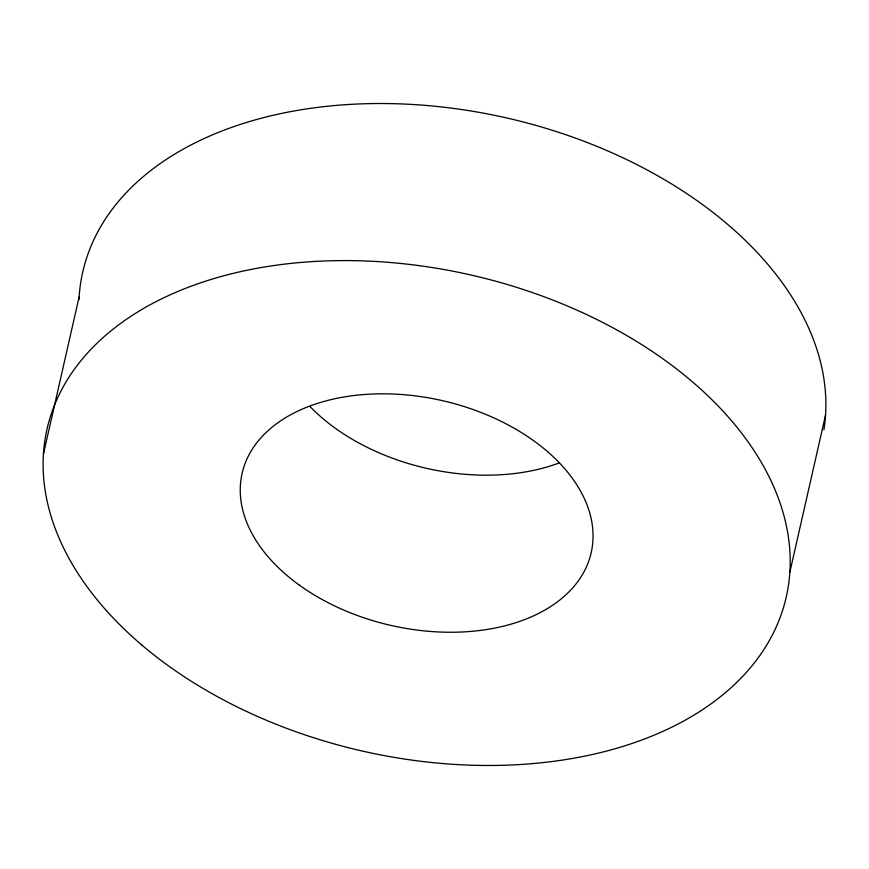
<?xml version="1.0" encoding="UTF-8"?>
<svg xmlns="http://www.w3.org/2000/svg" width="869" height="869" viewBox="0 0 869 869"><rect width="100%" height="100%" fill="white"/><g stroke="black" fill="none" stroke-linecap="round" stroke-linejoin="round"><path stroke-width="1.3" d="M43.45 453.976L79.133 296.916M789.867 572.084L825.55 415.024M78.992 299.512A379.025 244.135 12.8 0 1 477.548 112.09A379.025 244.135 12.8 0 1 823.888 429.873M559.582 462.797A178.981 115.284 12.8 0 1 310.19 406.725M141.582 644.831A379.025 244.135 12.8 0 0 773.052 633.599A379.025 244.135 12.8 0 0 335.336 260.667A379.025 244.135 12.8 0 0 141.582 644.831M299.36 585.141A178.981 115.284 12.8 0 0 589.399 559.191A178.981 115.284 12.8 0 0 361.211 394.765A178.981 115.284 12.8 0 0 299.36 585.141"/></g></svg>
